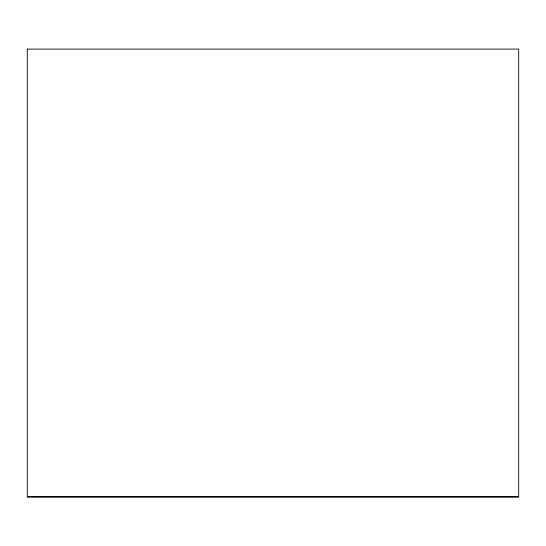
<?xml version="1.0" encoding="UTF-8"?>
<svg xmlns="http://www.w3.org/2000/svg" width="546" height="546" viewBox="0 0 546 546"><rect width="100%" height="100%" fill="white"/><g stroke="black" fill="none" stroke-linecap="round" stroke-linejoin="round"><path stroke-width="0.82" d="M27.3 49.099L518.7 49.092L518.7 496.901L27.3 496.908L27.3 49.092M27.3 496.901L518.7 496.901"/></g></svg>
